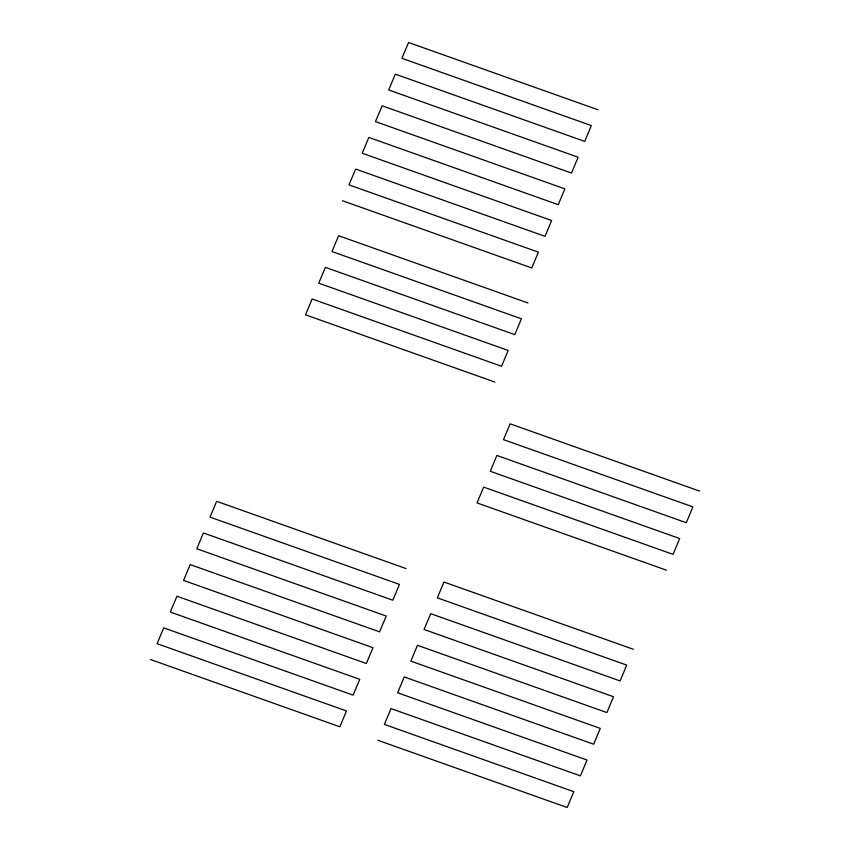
<?xml version="1.0" encoding="UTF-8"?>
<svg xmlns="http://www.w3.org/2000/svg" width="850" height="850" viewBox="0 0 850 850"><rect width="100%" height="100%" fill="white"/><g stroke="black" fill="none" stroke-linecap="round" stroke-linejoin="round"><path stroke-width="1.27" d="M597.964 109.767L408.553 42.5L401.933 58.321L591.345 125.588L584.736 141.408L395.314 74.141L388.694 89.962L578.117 157.229L571.497 173.049L382.086 105.782L375.466 121.603L564.878 188.87L558.259 204.691L368.847 137.424L362.228 153.244L551.639 220.511L545.031 236.332L355.608 169.065L348.999 184.886L538.411 252.153L531.792 267.973L342.38 200.706M528.031 302.983L338.608 235.716L331.999 251.536L521.411 318.803L514.792 334.624L325.38 267.357L318.761 283.178L508.172 350.444L501.553 366.265L312.141 298.998L305.522 314.819L494.944 382.086M699.529 491.077L510.117 423.821L503.498 439.641L692.909 506.897L686.301 522.718L496.878 455.462L490.269 471.283L679.681 538.539L673.062 554.37L483.65 487.103L477.031 502.924L666.442 570.191M406.056 568.576L216.644 501.309L210.024 517.129L399.436 584.396L392.828 600.217L203.405 532.95L196.786 548.771L386.208 616.037L379.589 631.858L190.177 564.591L183.558 580.412L372.969 647.679L366.35 663.499L176.938 596.232L170.319 612.053L359.731 679.32L353.122 695.141L163.699 627.874L157.091 643.694L346.502 710.961L339.883 726.782L150.471 659.515M633.356 649.294L443.944 582.027L437.325 597.847L626.737 665.114L620.117 680.935L430.706 613.668L424.086 629.489L613.509 696.756L606.889 712.576L417.467 645.309L410.858 661.13L600.27 728.397L593.651 744.218L404.239 676.951L397.619 692.771L587.031 760.038L580.412 775.859L391 708.592L384.381 724.412L573.803 791.679L567.184 807.5L377.761 740.233"/></g></svg>
